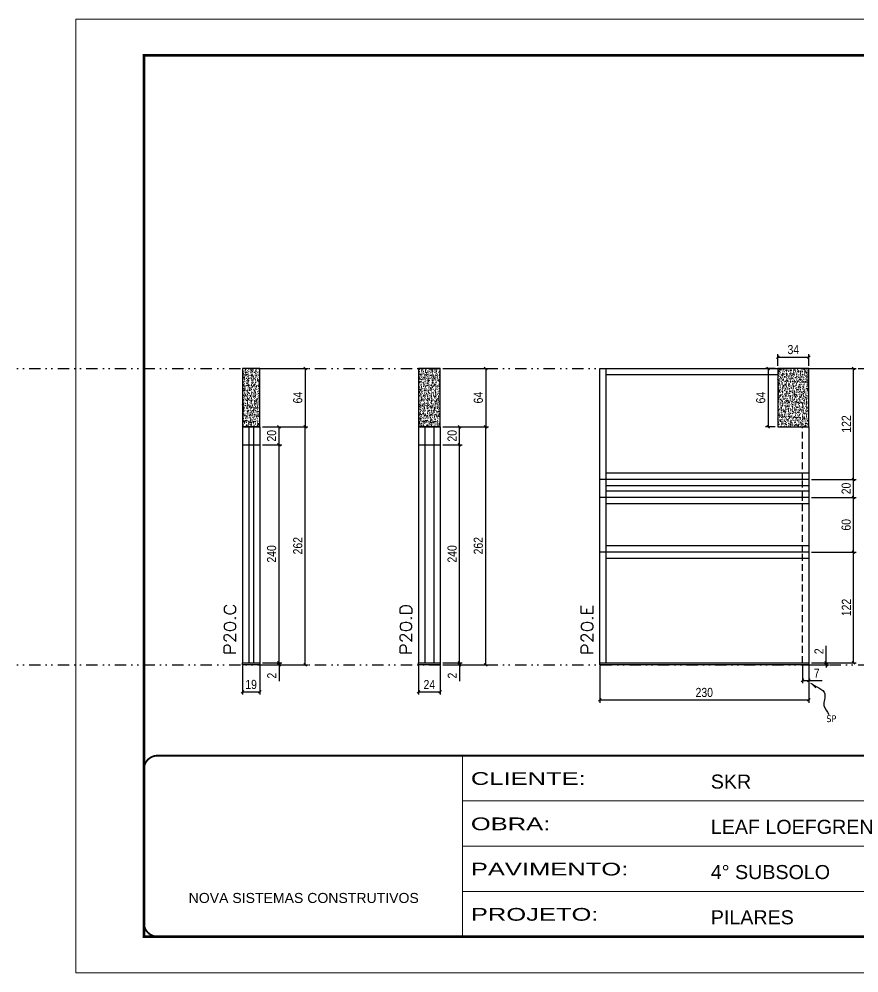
# Model space of a CAD drawing. Header units: millimetres. Extents: x 13777 to 27878, y -21631 to 6985.
# Drawn here: x 15936 to 16860, y -3254 to -2204 of the extents above; entities that cross this region are included whole.
import ezdxf

# ---------------------------------------------------------------- set-up
doc = ezdxf.new("R2010")
doc.units = ezdxf.units.MM
for name, pattern in [('CONTINUO', [0]), ('DASHED', [0.75, 0.5, -0.25]), ('DIVIDE2', [0.625, 0.25, -0.125, 0, -0.125, 0, -0.125]), ('HIDDEN', [0.375, 0.25, -0.125])]:
    doc.linetypes.add(name, pattern=pattern)
for name, color, linetype in [('COTA', 241, 'Continuous'), ('Nível', 160, 'Continuous'), ('Painéis', 200, 'Continuous'), ('SARR_2.2x7', 40, 'Continuous'), ('Sarrafo de Pressão', 42, 'HIDDEN'), ('texto', 7, 'Continuous')]:
    doc.layers.add(name, color=color, linetype=linetype)
for name, color, linetype, lineweight in [('Folhas', 255, 'Continuous', 9), ('SARRAFO DE PRESSAO', 251, 'DASHED', 9), ('Texto Seção', 7, 'Continuous', 15)]:
    doc.layers.add(name, color=color, linetype=linetype, lineweight=lineweight)
doc.styles.add('ARIAL', font='arial.ttf')
doc.styles.add('COTA TECNICA', font='techl___.ttf', dxfattribs={"height": 10})
doc.styles.add('COTA TECNICA-50', font='techl___.ttf', dxfattribs={"height": 10})
doc.styles.add('REGUA-120', font='ROMANS.shx', dxfattribs={"height": 15})
doc.styles.get("Standard").update_dxf_attribs({"font": 'arial.ttf'})
doc.styles.add('Tecnologia', font='')
doc.styles.get('Tecnologia').set_extended_font_data('Forgotten Futurist')
doc.dimstyles.new('COTA PAINEL-50', dxfattribs={"dimtxt": 10, "dimasz": 3, "dimexe": 3, "dimexo": 3, "dimgap": 3, "dimtad": 1, "dimdec": 1, "dimzin": 12, "dimdsep": 46, "dimtxsty": 'COTA TECNICA-50', "dimblk1": 'OBLIQUE', "dimblk2": 'OBLIQUE', "dimsah": 1, "dimcen": 0.9, "dimclrd": 4, "dimclre": 4, "dimclrt": 240, "dimadec": 1, "dimazin": 3, "dimtfac": 1, "dimtdec": 1, "dimtmove": 0, "dimatfit": 3, "dimfxl": 1, "dimtolj": 1, "dimtzin": 12, "dimarcsym": 0})
doc.dimstyles.new('PAINEL', dxfattribs={"dimtxt": 10, "dimasz": 3, "dimexe": 3, "dimexo": 3, "dimgap": 3, "dimtad": 1, "dimdec": 1, "dimzin": 12, "dimdsep": 46, "dimtxsty": 'COTA TECNICA', "dimblk1": 'OBLIQUE', "dimblk2": 'OBLIQUE', "dimsah": 1, "dimcen": 0.9, "dimclrd": 4, "dimclre": 4, "dimclrt": 240, "dimadec": 1, "dimazin": 3, "dimtfac": 1, "dimtdec": 1, "dimtmove": 0, "dimatfit": 3, "dimfxl": 1, "dimtolj": 1, "dimtzin": 12, "dimarcsym": 0})
doc.dimstyles.get("Standard").update_dxf_attribs({"dimtxt": 0.18, "dimasz": 0.18, "dimexe": 0.18, "dimexo": 0.0625, "dimgap": 0.09, "dimtad": 0, "dimtih": 1, "dimtoh": 1, "dimdec": 4, "dimzin": 0, "dimdsep": 46, "dimtxsty": 'Standard', "dimcen": 0.09, "dimadec": 0, "dimazin": 0, "dimtfac": 1, "dimtdec": 4, "dimtofl": 0, "dimtmove": 0, "dimatfit": 3, "dimfxl": 1, "dimtolj": 1, "dimtzin": 0, "dimarcsym": 0})

# ---------------------------------------------------------------- blocks, each defined once
blk = doc.blocks.new('9999999999')
at = {"color": 30, "linetype": 'CONTINUO'}
for p, q in [((98564.6, 34230.2), (98564.6, 34429.4)), ((98564.6, 34379.6), (99584, 34379.6)), ((98564.6, 34329.8), (99488, 34329.8)), ((99584, 34329.8), (99488, 34329.8)), ((99488, 34329.8), (99488, 34230.2)), ((98564.6, 34280), (99488, 34280))]:
    blk.add_line(p, q, dxfattribs=at)
at = {"color": 30, "linetype": 'CONTINUO', "const_width": 2}
blk.add_lwpolyline([(99584, 34230.2), (99584, 34414.4, 0.414214), (99569, 34429.4), (98229, 34429.4, 0.414214), (98214, 34414.4), (98214, 34245.2, 0.414214), (98229, 34230.2), (99584, 34230.2)], format="xyb", dxfattribs=at)
at = {"layer": 'Folhas'}
blk.add_lwpolyline([(98139, 34190.2), (99624, 34190.2), (99624, 35240.2), (98139, 35240.2)], close=True, dxfattribs=at)
at = {"layer": 'Folhas', "color": 30, "const_width": 3}
blk.add_lwpolyline([(98214, 34230.2), (99584, 34230.2), (99584, 35200.2), (98214, 35200.2)], close=True, dxfattribs=at)
at = {"color": 7, "linetype": 'Continuous', "ltscale": 5, "style": 'ARIAL'}
for s, height, p in [('SKR', 15.48, (98837.7, 34393.1)), ('LEAF LOEFGREN', 15.483, (98837.7, 34343.3)), ('4° SUBSOLO', 15.48, (98837.7, 34293.5)), ('NOVA SISTEMAS CONSTRUTIVOS', 11.059, (98263.2, 34267.2)), ('PILARES', 15.48, (98837.7, 34243.7))]:
    blk.add_text(s, height=height, dxfattribs=at).set_placement(p)
at = {"layer": 'Folhas', "color": 7, "style": 'Tecnologia', "width": 1.5}
for s, p in [('CLIENTE:', (98573.7, 34397.2)), ('OBRA:', (98573.7, 34347.3)), ('PAVIMENTO:', (98573.7, 34297.5)), ('PROJETO:', (98573.7, 34247.7))]:
    blk.add_text(s, height=14, dxfattribs=at).set_placement(p)
blk = doc.blocks.new('_Oblique')
at = {"color": 0, "linetype": 'ByBlock', "lineweight": -2}
blk.add_line((-0.5, -0.5), (0.5, 0.5), dxfattribs=at)
blk = doc.blocks.new('*D859')
at = {"layer": 'COTA', "color": 4, "lineweight": -2, "transparency": 16777216}
for p, q in [((16181.9, -2915.6), (16181.9, -2947.5)), ((16200.9, -2915.6), (16200.9, -2947.5)), ((16181.9, -2944.5), (16200.9, -2944.5))]:
    blk.add_line(p, q, dxfattribs=at)
at = {"layer": 'Defpoints', "color": 0, "transparency": 16777216}
for p in [(16181.9, -2912.6), (16200.9, -2912.6), (16200.9, -2944.5)]:
    blk.add_point(p, dxfattribs=at)
at = {"layer": 'COTA', "color": 4, "lineweight": -2, "transparency": 16777216, "xscale": 3, "yscale": 3, "zscale": 3, "rotation": 180}
blk.add_blockref('_Oblique', (16181.9, -2944.5), dxfattribs=at)
at = {"layer": 'COTA', "color": 4, "lineweight": -2, "transparency": 16777216, "xscale": 3, "yscale": 3, "zscale": 3}
blk.add_blockref('_Oblique', (16200.9, -2944.5), dxfattribs=at)
at = {"layer": 'COTA', "color": 240, "transparency": 16777216, "insert": (16191.4, -2936.4), "char_height": 10, "attachment_point": 5, "style": 'COTA TECNICA'}
blk.add_mtext('\\A1;19', dxfattribs=at)
blk = doc.blocks.new('*D860')
at = {"layer": 'COTA', "color": 4, "lineweight": -2, "transparency": 16777216}
for p, q in [((16203.9, -2912.6), (16225.1, -2912.6)), ((16203.9, -2914.6), (16225.1, -2914.6)), ((16222.1, -2912.6), (16222.1, -2909.6)), ((16222.1, -2912.6), (16222.1, -2914.6)), ((16222.1, -2914.6), (16222.1, -2932.7))]:
    blk.add_line(p, q, dxfattribs=at)
at = {"layer": 'Defpoints', "color": 0, "transparency": 16777216}
for p in [(16200.9, -2912.6), (16200.9, -2914.6), (16222.1, -2912.6)]:
    blk.add_point(p, dxfattribs=at)
at = {"layer": 'COTA', "color": 4, "lineweight": -2, "transparency": 16777216, "xscale": 3, "yscale": 3, "zscale": 3}
for p, rotation in [((16222.1, -2912.6), 270), ((16222.1, -2914.6), 90)]:
    blk.add_blockref('_Oblique', p, dxfattribs=dict(at, rotation=rotation))
at = {"layer": 'COTA', "color": 240, "transparency": 16777216, "insert": (16214.1, -2926.6), "char_height": 10, "attachment_point": 5, "rotation": 90, "style": 'COTA TECNICA-50'}
blk.add_mtext('\\A1;2', dxfattribs=at)
blk = doc.blocks.new('*D872')
at = {"layer": 'COTA', "color": 4, "linetype": 'ByBlock', "lineweight": -2, "transparency": 16777216}
for p, q in [((16203.9, -2588.6), (16253.9, -2588.6)), ((16250.9, -2588.6), (16250.9, -2652.6)), ((16203.9, -2652.6), (16253.9, -2652.6))]:
    blk.add_line(p, q, dxfattribs=at)
at = {"layer": 'Defpoints', "color": 0, "linetype": 'ByBlock', "transparency": 16777216}
for p in [(16200.9, -2588.6), (16200.9, -2652.6), (16250.9, -2652.6)]:
    blk.add_point(p, dxfattribs=at)
at = {"layer": 'COTA', "color": 4, "linetype": 'ByBlock', "lineweight": -2, "transparency": 16777216, "xscale": 3, "yscale": 3, "zscale": 3}
for p, rotation in [((16250.9, -2588.6), 90), ((16250.9, -2652.6), 270)]:
    blk.add_blockref('_Oblique', p, dxfattribs=dict(at, rotation=rotation))
at = {"layer": 'COTA', "color": 240, "linetype": 'ByBlock', "transparency": 16777216, "insert": (16242.8, -2620.6), "char_height": 10, "attachment_point": 5, "rotation": 90, "style": 'COTA TECNICA'}
blk.add_mtext('\\A1;64', dxfattribs=at)
blk = doc.blocks.new('*D861')
at = {"layer": 'COTA', "color": 4, "lineweight": -2, "transparency": 16777216}
for p, q in [((16575, -2915.6), (16575, -2956.4)), ((16805, -2915.6), (16805, -2956.4)), ((16575, -2953.4), (16805, -2953.4))]:
    blk.add_line(p, q, dxfattribs=at)
at = {"layer": 'Defpoints', "color": 0, "transparency": 16777216}
for p in [(16575, -2912.6), (16805, -2912.6), (16805, -2953.4)]:
    blk.add_point(p, dxfattribs=at)
at = {"layer": 'COTA', "color": 4, "lineweight": -2, "transparency": 16777216, "xscale": 3, "yscale": 3, "zscale": 3, "rotation": 180}
blk.add_blockref('_Oblique', (16575, -2953.4), dxfattribs=at)
at = {"layer": 'COTA', "color": 4, "lineweight": -2, "transparency": 16777216, "xscale": 3, "yscale": 3, "zscale": 3}
blk.add_blockref('_Oblique', (16805, -2953.4), dxfattribs=at)
at = {"layer": 'COTA', "color": 240, "transparency": 16777216, "insert": (16690, -2945.2), "char_height": 10, "attachment_point": 5, "style": 'COTA TECNICA'}
blk.add_mtext('\\A1;230', dxfattribs=at)
blk = doc.blocks.new('*D862')
at = {"layer": 'COTA', "color": 4, "lineweight": -2, "transparency": 16777216}
for p, q in [((16798, -2915.6), (16798, -2934.8)), ((16805, -2917.6), (16805, -2934.8)), ((16798, -2931.8), (16805, -2931.8)), ((16805, -2931.8), (16819.7, -2931.8))]:
    blk.add_line(p, q, dxfattribs=at)
at = {"layer": 'Defpoints', "color": 0, "transparency": 16777216}
for p in [(16798, -2912.6), (16805, -2914.6), (16805, -2931.8)]:
    blk.add_point(p, dxfattribs=at)
at = {"layer": 'COTA', "color": 4, "lineweight": -2, "transparency": 16777216, "xscale": 3, "yscale": 3, "zscale": 3, "rotation": 180}
blk.add_blockref('_Oblique', (16798, -2931.8), dxfattribs=at)
at = {"layer": 'COTA', "color": 4, "lineweight": -2, "transparency": 16777216, "xscale": 3, "yscale": 3, "zscale": 3}
blk.add_blockref('_Oblique', (16805, -2931.8), dxfattribs=at)
at = {"layer": 'COTA', "color": 240, "transparency": 16777216, "insert": (16813.8, -2923.8), "char_height": 10, "attachment_point": 5, "style": 'COTA TECNICA-50'}
blk.add_mtext('\\A1;7', dxfattribs=at)
blk = doc.blocks.new('*D863')
at = {"layer": 'COTA', "color": 4, "lineweight": -2, "transparency": 16777216}
for p, q in [((16824.2, -2912.6), (16824.2, -2893.8)), ((16808, -2912.6), (16827.2, -2912.6)), ((16808, -2914.6), (16827.2, -2914.6)), ((16824.2, -2914.6), (16824.2, -2912.6)), ((16824.2, -2914.6), (16824.2, -2917.6))]:
    blk.add_line(p, q, dxfattribs=at)
at = {"layer": 'Defpoints', "color": 0, "transparency": 16777216}
for p in [(16805, -2912.6), (16805, -2914.6), (16824.2, -2914.6)]:
    blk.add_point(p, dxfattribs=at)
at = {"layer": 'COTA', "color": 4, "lineweight": -2, "transparency": 16777216, "xscale": 3, "yscale": 3, "zscale": 3}
for p, rotation in [((16824.2, -2912.6), 270), ((16824.2, -2914.6), 90)]:
    blk.add_blockref('_Oblique', p, dxfattribs=dict(at, rotation=rotation))
at = {"layer": 'COTA', "color": 240, "transparency": 16777216, "insert": (16816.2, -2899.8), "char_height": 10, "attachment_point": 5, "rotation": 90, "style": 'COTA TECNICA-50'}
blk.add_mtext('\\A1;2', dxfattribs=at)
blk = doc.blocks.new('*D864')
at = {"layer": 'COTA', "color": 4, "lineweight": -2, "transparency": 16777216}
for p, q in [((16808, -2730.6), (16857.3, -2730.6)), ((16854.3, -2790.6), (16854.3, -2730.6)), ((16808, -2790.6), (16857.3, -2790.6))]:
    blk.add_line(p, q, dxfattribs=at)
at = {"layer": 'Defpoints', "color": 0, "transparency": 16777216}
for p in [(16805, -2730.6), (16854.3, -2730.6), (16805, -2790.6)]:
    blk.add_point(p, dxfattribs=at)
at = {"layer": 'COTA', "color": 4, "lineweight": -2, "transparency": 16777216, "xscale": 3, "yscale": 3, "zscale": 3}
for p, rotation in [((16854.3, -2730.6), 90), ((16854.3, -2790.6), 270)]:
    blk.add_blockref('_Oblique', p, dxfattribs=dict(at, rotation=rotation))
at = {"layer": 'COTA', "color": 240, "transparency": 16777216, "insert": (16846.2, -2760.6), "char_height": 10, "attachment_point": 5, "rotation": 90, "style": 'COTA TECNICA-50'}
blk.add_mtext('\\A1;60', dxfattribs=at)
blk = doc.blocks.new('*D871')
at = {"layer": 'COTA', "color": 4, "lineweight": -2, "transparency": 16777216}
for p, q in [((16808, -2790.6), (16857.3, -2790.6)), ((16854.3, -2912.6), (16854.3, -2790.6)), ((16808, -2912.6), (16857.3, -2912.6))]:
    blk.add_line(p, q, dxfattribs=at)
at = {"layer": 'Defpoints', "color": 0, "transparency": 16777216}
for p in [(16805, -2790.6), (16854.3, -2790.6), (16805, -2912.6)]:
    blk.add_point(p, dxfattribs=at)
at = {"layer": 'COTA', "color": 4, "lineweight": -2, "transparency": 16777216, "xscale": 3, "yscale": 3, "zscale": 3}
for p, rotation in [((16854.3, -2790.6), 90), ((16854.3, -2912.6), 270)]:
    blk.add_blockref('_Oblique', p, dxfattribs=dict(at, rotation=rotation))
at = {"layer": 'COTA', "color": 240, "transparency": 16777216, "insert": (16846.3, -2851.6), "char_height": 10, "attachment_point": 5, "rotation": 90, "style": 'COTA TECNICA'}
blk.add_mtext('\\A1;122', dxfattribs=at)
blk = doc.blocks.new('*D877')
at = {"layer": 'COTA', "color": 4, "lineweight": -2, "transparency": 16777216}
for p, q in [((16808, -2588.6), (16857.3, -2588.6)), ((16854.3, -2710.6), (16854.3, -2588.6)), ((16808, -2710.6), (16857.3, -2710.6))]:
    blk.add_line(p, q, dxfattribs=at)
at = {"layer": 'Defpoints', "color": 0, "transparency": 16777216}
for p in [(16805, -2588.6), (16854.3, -2588.6), (16805, -2710.6)]:
    blk.add_point(p, dxfattribs=at)
at = {"layer": 'COTA', "color": 4, "lineweight": -2, "transparency": 16777216, "xscale": 3, "yscale": 3, "zscale": 3}
for p, rotation in [((16854.3, -2588.6), 90), ((16854.3, -2710.6), 270)]:
    blk.add_blockref('_Oblique', p, dxfattribs=dict(at, rotation=rotation))
at = {"layer": 'COTA', "color": 240, "transparency": 16777216, "insert": (16846.3, -2649.6), "char_height": 10, "attachment_point": 5, "rotation": 90, "style": 'COTA TECNICA'}
blk.add_mtext('\\A1;122', dxfattribs=at)
blk = doc.blocks.new('*D881')
at = {"layer": 'COTA', "color": 4, "lineweight": -2, "transparency": 16777216}
for p, q in [((16768, -2588.6), (16757.3, -2588.6)), ((16760.3, -2588.6), (16760.3, -2652.6)), ((16768, -2652.6), (16757.3, -2652.6))]:
    blk.add_line(p, q, dxfattribs=at)
at = {"layer": 'Defpoints', "color": 0, "transparency": 16777216}
for p in [(16771, -2588.6), (16760.3, -2652.6), (16771, -2652.6)]:
    blk.add_point(p, dxfattribs=at)
at = {"layer": 'COTA', "color": 4, "lineweight": -2, "transparency": 16777216, "xscale": 3, "yscale": 3, "zscale": 3}
for p, rotation in [((16760.3, -2588.6), 90), ((16760.3, -2652.6), 270)]:
    blk.add_blockref('_Oblique', p, dxfattribs=dict(at, rotation=rotation))
at = {"layer": 'COTA', "color": 240, "transparency": 16777216, "insert": (16752.2, -2620.6), "char_height": 10, "attachment_point": 5, "rotation": 90, "style": 'COTA TECNICA'}
blk.add_mtext('\\A1;64', dxfattribs=at)
blk = doc.blocks.new('*D882')
at = {"layer": 'COTA', "color": 4, "lineweight": -2, "transparency": 16777216}
for p, q in [((16771, -2585.6), (16771, -2572.9)), ((16771, -2575.9), (16805, -2575.9)), ((16805, -2585.6), (16805, -2572.9))]:
    blk.add_line(p, q, dxfattribs=at)
at = {"layer": 'Defpoints', "color": 0, "transparency": 16777216}
for p in [(16805, -2575.9), (16771, -2588.6), (16805, -2588.6)]:
    blk.add_point(p, dxfattribs=at)
at = {"layer": 'COTA', "color": 4, "lineweight": -2, "transparency": 16777216, "xscale": 3, "yscale": 3, "zscale": 3, "rotation": 180}
blk.add_blockref('_Oblique', (16771, -2575.9), dxfattribs=at)
at = {"layer": 'COTA', "color": 4, "lineweight": -2, "transparency": 16777216, "xscale": 3, "yscale": 3, "zscale": 3}
blk.add_blockref('_Oblique', (16805, -2575.9), dxfattribs=at)
at = {"layer": 'COTA', "color": 240, "transparency": 16777216, "insert": (16788, -2567.7), "char_height": 10, "attachment_point": 5, "style": 'COTA TECNICA'}
blk.add_mtext('\\A1;34', dxfattribs=at)
blk = doc.blocks.new('*D883')
at = {"layer": 'COTA', "color": 4, "lineweight": -2, "transparency": 16777216}
for p, q in [((16808, -2710.6), (16857.3, -2710.6)), ((16854.3, -2730.6), (16854.3, -2710.6)), ((16808, -2730.6), (16857.3, -2730.6))]:
    blk.add_line(p, q, dxfattribs=at)
at = {"layer": 'Defpoints', "color": 0, "transparency": 16777216}
for p in [(16805, -2710.6), (16854.3, -2710.6), (16805, -2730.6)]:
    blk.add_point(p, dxfattribs=at)
at = {"layer": 'COTA', "color": 4, "lineweight": -2, "transparency": 16777216, "xscale": 3, "yscale": 3, "zscale": 3}
for p, rotation in [((16854.3, -2710.6), 90), ((16854.3, -2730.6), 270)]:
    blk.add_blockref('_Oblique', p, dxfattribs=dict(at, rotation=rotation))
at = {"layer": 'COTA', "color": 240, "transparency": 16777216, "insert": (16846.2, -2720.6), "char_height": 10, "attachment_point": 5, "rotation": 90, "style": 'COTA TECNICA'}
blk.add_mtext('\\A1;20', dxfattribs=at)
blk = doc.blocks.new('*D887')
at = {"layer": 'COTA', "color": 4, "lineweight": -2, "transparency": 16777216}
for p, q in [((16375.5, -2915.6), (16375.5, -2947.5)), ((16399.5, -2915.6), (16399.5, -2947.5)), ((16375.5, -2944.5), (16399.5, -2944.5))]:
    blk.add_line(p, q, dxfattribs=at)
at = {"layer": 'Defpoints', "color": 0, "transparency": 16777216}
for p in [(16375.5, -2912.6), (16399.5, -2912.6), (16399.5, -2944.5)]:
    blk.add_point(p, dxfattribs=at)
at = {"layer": 'COTA', "color": 4, "lineweight": -2, "transparency": 16777216, "xscale": 3, "yscale": 3, "zscale": 3, "rotation": 180}
blk.add_blockref('_Oblique', (16375.5, -2944.5), dxfattribs=at)
at = {"layer": 'COTA', "color": 4, "lineweight": -2, "transparency": 16777216, "xscale": 3, "yscale": 3, "zscale": 3}
blk.add_blockref('_Oblique', (16399.5, -2944.5), dxfattribs=at)
at = {"layer": 'COTA', "color": 240, "transparency": 16777216, "insert": (16387.5, -2936.4), "char_height": 10, "attachment_point": 5, "style": 'COTA TECNICA'}
blk.add_mtext('\\A1;24', dxfattribs=at)
blk = doc.blocks.new('*D888')
at = {"layer": 'COTA', "color": 4, "lineweight": -2, "transparency": 16777216}
for p, q in [((16402.5, -2912.6), (16423.7, -2912.6)), ((16402.5, -2914.6), (16423.7, -2914.6)), ((16420.7, -2912.6), (16420.7, -2909.6)), ((16420.7, -2912.6), (16420.7, -2914.6)), ((16420.7, -2914.6), (16420.7, -2932.7))]:
    blk.add_line(p, q, dxfattribs=at)
at = {"layer": 'Defpoints', "color": 0, "transparency": 16777216}
for p in [(16399.5, -2912.6), (16399.5, -2914.6), (16420.7, -2912.6)]:
    blk.add_point(p, dxfattribs=at)
at = {"layer": 'COTA', "color": 4, "lineweight": -2, "transparency": 16777216, "xscale": 3, "yscale": 3, "zscale": 3}
for p, rotation in [((16420.7, -2912.6), 270), ((16420.7, -2914.6), 90)]:
    blk.add_blockref('_Oblique', p, dxfattribs=dict(at, rotation=rotation))
at = {"layer": 'COTA', "color": 240, "transparency": 16777216, "insert": (16412.7, -2926.6), "char_height": 10, "attachment_point": 5, "rotation": 90, "style": 'COTA TECNICA-50'}
blk.add_mtext('\\A1;2', dxfattribs=at)
blk = doc.blocks.new('*D889')
at = {"layer": 'COTA', "color": 4, "linetype": 'ByBlock', "lineweight": -2, "transparency": 16777216}
for p, q in [((16402.5, -2588.6), (16452.5, -2588.6)), ((16449.5, -2588.6), (16449.5, -2652.6)), ((16402.5, -2652.6), (16452.5, -2652.6))]:
    blk.add_line(p, q, dxfattribs=at)
at = {"layer": 'Defpoints', "color": 0, "linetype": 'ByBlock', "transparency": 16777216}
for p in [(16399.5, -2588.6), (16399.5, -2652.6), (16449.5, -2652.6)]:
    blk.add_point(p, dxfattribs=at)
at = {"layer": 'COTA', "color": 4, "linetype": 'ByBlock', "lineweight": -2, "transparency": 16777216, "xscale": 3, "yscale": 3, "zscale": 3}
for p, rotation in [((16449.5, -2588.6), 90), ((16449.5, -2652.6), 270)]:
    blk.add_blockref('_Oblique', p, dxfattribs=dict(at, rotation=rotation))
at = {"layer": 'COTA', "color": 240, "linetype": 'ByBlock', "transparency": 16777216, "insert": (16441.4, -2620.6), "char_height": 10, "attachment_point": 5, "rotation": 90, "style": 'COTA TECNICA'}
blk.add_mtext('\\A1;64', dxfattribs=at)
blk = doc.blocks.new('*D2133')
at = {"layer": 'COTA', "color": 4, "lineweight": -2, "transparency": 16777216}
for p, q in [((16402.5, -2652.6), (16452.5, -2652.6)), ((16449.5, -2914.6), (16449.5, -2652.6)), ((16402.5, -2914.6), (16452.5, -2914.6))]:
    blk.add_line(p, q, dxfattribs=at)
at = {"layer": 'Defpoints', "color": 0, "transparency": 16777216}
for p in [(16399.5, -2652.6), (16449.5, -2652.6), (16399.5, -2914.6)]:
    blk.add_point(p, dxfattribs=at)
at = {"layer": 'COTA', "color": 4, "lineweight": -2, "transparency": 16777216, "xscale": 3, "yscale": 3, "zscale": 3}
for p, rotation in [((16449.5, -2652.6), 90), ((16449.5, -2914.6), 270)]:
    blk.add_blockref('_Oblique', p, dxfattribs=dict(at, rotation=rotation))
at = {"layer": 'COTA', "color": 240, "transparency": 16777216, "insert": (16441.4, -2783.6), "char_height": 10, "attachment_point": 5, "rotation": 90, "style": 'COTA TECNICA-50'}
blk.add_mtext('\\A1;262', dxfattribs=at)
blk = doc.blocks.new('*D2134')
at = {"layer": 'COTA', "color": 4, "lineweight": -2, "transparency": 16777216}
for p, q in [((16203.9, -2652.6), (16253.9, -2652.6)), ((16250.9, -2914.6), (16250.9, -2652.6)), ((16203.9, -2914.6), (16253.9, -2914.6))]:
    blk.add_line(p, q, dxfattribs=at)
at = {"layer": 'Defpoints', "color": 0, "transparency": 16777216}
for p in [(16200.9, -2652.6), (16250.9, -2652.6), (16200.9, -2914.6)]:
    blk.add_point(p, dxfattribs=at)
at = {"layer": 'COTA', "color": 4, "lineweight": -2, "transparency": 16777216, "xscale": 3, "yscale": 3, "zscale": 3}
for p, rotation in [((16250.9, -2652.6), 90), ((16250.9, -2914.6), 270)]:
    blk.add_blockref('_Oblique', p, dxfattribs=dict(at, rotation=rotation))
at = {"layer": 'COTA', "color": 240, "transparency": 16777216, "insert": (16242.8, -2783.6), "char_height": 10, "attachment_point": 5, "rotation": 90, "style": 'COTA TECNICA-50'}
blk.add_mtext('\\A1;262', dxfattribs=at)
blk = doc.blocks.new('*D2135')
at = {"layer": 'COTA', "color": 4, "lineweight": -2, "transparency": 16777216}
for p, q in [((16203.9, -2652.6), (16225.1, -2652.6)), ((16222.1, -2672.6), (16222.1, -2652.6)), ((16203.9, -2672.6), (16225.1, -2672.6))]:
    blk.add_line(p, q, dxfattribs=at)
at = {"layer": 'Defpoints', "color": 0, "transparency": 16777216}
for p in [(16200.9, -2652.6), (16222.1, -2652.6), (16200.9, -2672.6)]:
    blk.add_point(p, dxfattribs=at)
at = {"layer": 'COTA', "color": 4, "lineweight": -2, "transparency": 16777216, "xscale": 3, "yscale": 3, "zscale": 3}
for p, rotation in [((16222.1, -2652.6), 90), ((16222.1, -2672.6), 270)]:
    blk.add_blockref('_Oblique', p, dxfattribs=dict(at, rotation=rotation))
at = {"layer": 'COTA', "color": 240, "transparency": 16777216, "insert": (16214, -2662.6), "char_height": 10, "attachment_point": 5, "rotation": 90, "style": 'COTA TECNICA'}
blk.add_mtext('\\A1;20', dxfattribs=at)
blk = doc.blocks.new('*D2136')
at = {"layer": 'COTA', "color": 4, "lineweight": -2, "transparency": 16777216}
for p, q in [((16203.9, -2672.6), (16225.1, -2672.6)), ((16222.1, -2912.6), (16222.1, -2672.6)), ((16203.9, -2912.6), (16225.1, -2912.6))]:
    blk.add_line(p, q, dxfattribs=at)
at = {"layer": 'Defpoints', "color": 0, "transparency": 16777216}
for p in [(16200.9, -2672.6), (16222.1, -2672.6), (16200.9, -2912.6)]:
    blk.add_point(p, dxfattribs=at)
at = {"layer": 'COTA', "color": 4, "lineweight": -2, "transparency": 16777216, "xscale": 3, "yscale": 3, "zscale": 3}
for p, rotation in [((16222.1, -2672.6), 90), ((16222.1, -2912.6), 270)]:
    blk.add_blockref('_Oblique', p, dxfattribs=dict(at, rotation=rotation))
at = {"layer": 'COTA', "color": 240, "transparency": 16777216, "insert": (16214, -2792.6), "char_height": 10, "attachment_point": 5, "rotation": 90, "style": 'COTA TECNICA'}
blk.add_mtext('\\A1;240', dxfattribs=at)
blk = doc.blocks.new('*D2137')
at = {"layer": 'COTA', "color": 4, "lineweight": -2, "transparency": 16777216}
for p, q in [((16402.5, -2652.6), (16423.7, -2652.6)), ((16420.7, -2672.6), (16420.7, -2652.6)), ((16402.5, -2672.6), (16423.7, -2672.6))]:
    blk.add_line(p, q, dxfattribs=at)
at = {"layer": 'Defpoints', "color": 0, "transparency": 16777216}
for p in [(16399.5, -2652.6), (16420.7, -2652.6), (16399.5, -2672.6)]:
    blk.add_point(p, dxfattribs=at)
at = {"layer": 'COTA', "color": 4, "lineweight": -2, "transparency": 16777216, "xscale": 3, "yscale": 3, "zscale": 3}
for p, rotation in [((16420.7, -2652.6), 90), ((16420.7, -2672.6), 270)]:
    blk.add_blockref('_Oblique', p, dxfattribs=dict(at, rotation=rotation))
at = {"layer": 'COTA', "color": 240, "transparency": 16777216, "insert": (16412.6, -2662.6), "char_height": 10, "attachment_point": 5, "rotation": 90, "style": 'COTA TECNICA'}
blk.add_mtext('\\A1;20', dxfattribs=at)
blk = doc.blocks.new('*D2138')
at = {"layer": 'COTA', "color": 4, "lineweight": -2, "transparency": 16777216}
for p, q in [((16402.5, -2672.6), (16423.7, -2672.6)), ((16420.7, -2912.6), (16420.7, -2672.6)), ((16402.5, -2912.6), (16423.7, -2912.6))]:
    blk.add_line(p, q, dxfattribs=at)
at = {"layer": 'Defpoints', "color": 0, "transparency": 16777216}
for p in [(16399.5, -2672.6), (16420.7, -2672.6), (16399.5, -2912.6)]:
    blk.add_point(p, dxfattribs=at)
at = {"layer": 'COTA', "color": 4, "lineweight": -2, "transparency": 16777216, "xscale": 3, "yscale": 3, "zscale": 3}
for p, rotation in [((16420.7, -2672.6), 90), ((16420.7, -2912.6), 270)]:
    blk.add_blockref('_Oblique', p, dxfattribs=dict(at, rotation=rotation))
at = {"layer": 'COTA', "color": 240, "transparency": 16777216, "insert": (16412.6, -2792.6), "char_height": 10, "attachment_point": 5, "rotation": 90, "style": 'COTA TECNICA'}
blk.add_mtext('\\A1;240', dxfattribs=at)

msp = doc.modelspace()

# ---------------------------------------------------------------- hatches: boundary and pattern name
at = {"layer": 'COTA'}
h = msp.add_hatch(dxfattribs=at)
h.set_pattern_fill('AR-CONC', color=256, scale=0.03)
h.set_pattern_definition([(50, (499.046, -6901.4506), (5.4655401, -0.4781726), [0.5715, -6.2865]), (355, (499.046, -6901.4506), (-1.0573026, 5.7317054), [0.4572, -5.0292175]), (100.451445, (499.5014, -6901.4905), (4.4082374, 5.2535326), [0.4857003, -5.3427073]), (46.1842, (499.046, -6899.9266), (8.1323712, -1.2612698), [0.85725, -9.42975]), (96.63556, (499.724, -6900.032), (7.122124, 7.4227837), [0.7285507, -8.0140682]), (351.18415, (499.046, -6899.927), (7.122124, 7.4227837), [0.685799, -7.543792]), (21, (499.808, -6900.3076), (4.5484317, -3.067956), [0.5715, -6.2865]), (326, (499.808, -6900.3076), (1.8540609, 5.525639), [0.4572, -5.0292]), (71.451445, (500.187, -6900.5633), (6.4024926, 2.457683), [0.4857003, -5.3426981]), (37.5, (499.046, -6901.4506), (0.0926581, 2.53665117), [0, -4.96824, 0, -5.1054, 0, -5.04825]), (7.5, (499.046, -6901.4506), (2.00458988, 3.00541724), [0, -2.91084, 0, -4.85394, 0, -1.92405]), (327.5, (497.3467, -6901.4506), (4.06771786, -0.17186232), [0, -1.905, 0, -5.9436, 0, -7.8867]), (317.5, (496.5847, -6901.4506), (4.44387544, 0.7627947), [0, -2.4765, 0, -3.94716, 0, -5.6007])])
h.paths.add_polyline_path([(16200.91, -2588.59), (16181.91, -2588.59), (16181.91, -2652.61), (16200.91, -2652.61)])
h = msp.add_hatch(dxfattribs=at)
h.set_pattern_fill('AR-CONC', color=256, scale=0.03)
h.set_pattern_definition([(50, (697.6104, -6901.4506), (5.4655401, -0.4781726), [0.5715, -6.2865]), (355, (697.6104, -6901.4506), (-1.0573026, 5.7317054), [0.4572, -5.0292175]), (100.451445, (698.066, -6901.4905), (4.4082374, 5.2535326), [0.4857003, -5.3427073]), (46.1842, (697.6104, -6899.9266), (8.1323712, -1.2612698), [0.85725, -9.42975]), (96.63556, (698.288, -6900.032), (7.122124, 7.4227837), [0.7285507, -8.0140682]), (351.18415, (697.61, -6899.927), (7.122124, 7.4227837), [0.685799, -7.543792]), (21, (698.3724, -6900.3076), (4.5484317, -3.067956), [0.5715, -6.2865]), (326, (698.3724, -6900.3076), (1.8540609, 5.525639), [0.4572, -5.0292]), (71.451445, (698.7514, -6900.5633), (6.4024926, 2.457683), [0.4857003, -5.3426981]), (37.5, (697.6104, -6901.4506), (0.0926581, 2.53665117), [0, -4.96824, 0, -5.1054, 0, -5.04825]), (7.5, (697.6104, -6901.4506), (2.00458988, 3.00541724), [0, -2.91084, 0, -4.85394, 0, -1.92405]), (327.5, (695.911, -6901.4506), (4.06771786, -0.17186232), [0, -1.905, 0, -5.9436, 0, -7.8867]), (317.5, (695.149, -6901.4506), (4.44387544, 0.7627947), [0, -2.4765, 0, -3.94716, 0, -5.6007])])
h.paths.add_polyline_path([(16399.47, -2588.59), (16375.47, -2588.59), (16375.47, -2652.61), (16399.47, -2652.61)])
h = msp.add_hatch(dxfattribs=at)
h.set_pattern_fill('AR-CONC', color=256, scale=0.03)
h.set_pattern_definition([(50, (-468.4176, -10), (5.4655401, -0.4781726), [0.5715, -6.2865]), (355, (-468.4176, -10), (-1.0573026, 5.7317054), [0.4572, -5.0292175]), (100.451445, (-467.962, -10.04), (4.4082374, 5.2535326), [0.4857003, -5.3427073]), (46.1842, (-468.4176, -8.476), (8.1323712, -1.2612698), [0.85725, -9.42975]), (96.63556, (-467.74, -8.581), (7.122124, 7.4227837), [0.7285507, -8.0140682]), (351.18415, (-468.418, -8.476), (7.122124, 7.4227837), [0.685799, -7.543792]), (21, (-467.6556, -8.857), (4.5484317, -3.067956), [0.5715, -6.2865]), (326, (-467.6556, -8.857), (1.8540609, 5.525639), [0.4572, -5.0292]), (71.451445, (-467.2766, -9.1127), (6.4024926, 2.457683), [0.4857003, -5.3426981]), (37.5, (-468.4176, -10), (0.0926581, 2.53665117), [0, -4.96824, 0, -5.1054, 0, -5.04825]), (7.5, (-468.4176, -10), (2.00458988, 3.00541724), [0, -2.91084, 0, -4.85394, 0, -1.92405]), (327.5, (-470.117, -10), (4.06771786, -0.17186232), [0, -1.905, 0, -5.9436, 0, -7.8867]), (317.5, (-470.879, -10), (4.44387544, 0.7627947), [0, -2.4765, 0, -3.94716, 0, -5.6007])])
h.paths.add_polyline_path([(16770.98, -2652.59), (16804.98, -2652.59), (16804.98, -2588.59), (16770.98, -2588.59)])

# ---------------------------------------------------------------- linework, layer by layer
for p, q in [((16804.98, -2588.59), (16770.98, -2588.59)), ((16804.98, -2652.59), (16804.98, -2588.59))]:
    msp.add_line(p, q, dxfattribs=at)
at = {"layer": 'COTA', "linetype": 'ByBlock'}
for points in [[(16181.91, -2652.61), (16200.91, -2652.61), (16200.91, -2588.59), (16181.91, -2588.59)], [(16375.47, -2652.61), (16399.47, -2652.61), (16399.47, -2588.59), (16375.47, -2588.59)]]:
    msp.add_lwpolyline(points, close=True, dxfattribs=at)
at = {"layer": 'Nível', "color": 4, "linetype": 'DIVIDE2', "ltscale": 50}
for p, q in [((13777.11, -2588.59), (21531.15, -2588.59)), ((13777.11, -2914.59), (21531.15, -2914.59))]:
    msp.add_line(p, q, dxfattribs=at)
at = {"layer": 'Painéis'}
for p, q in [((16574.98, -2912.59), (16574.98, -2588.59)), ((16574.98, -2588.59), (16770.98, -2588.59)), ((16770.98, -2588.59), (16770.98, -2652.59)), ((16181.91, -2652.61), (16181.91, -2912.59)), ((16181.91, -2652.61), (16200.91, -2652.61)), ((16200.91, -2652.61), (16181.91, -2652.61)), ((16200.91, -2652.61), (16200.91, -2912.59)), ((16375.47, -2652.61), (16375.47, -2912.59)), ((16375.47, -2652.61), (16399.47, -2652.61)), ((16399.47, -2652.61), (16375.47, -2652.61)), ((16399.47, -2652.61), (16399.47, -2912.59)), ((16770.98, -2652.59), (16804.98, -2652.59)), ((16804.98, -2652.59), (16804.98, -2912.59)), ((16181.91, -2672.59), (16200.91, -2672.59)), ((16375.47, -2672.59), (16399.47, -2672.59)), ((16804.98, -2710.59), (16574.98, -2710.59)), ((16804.98, -2730.59), (16574.98, -2730.59)), ((16804.98, -2790.59), (16574.98, -2790.59)), ((16181.91, -2912.59), (16200.91, -2912.59)), ((16181.91, -2912.59), (16200.91, -2912.59)), ((16181.91, -2914.59), (16181.91, -2912.59)), ((16200.91, -2914.59), (16181.91, -2914.59)), ((16200.91, -2912.59), (16200.91, -2914.59)), ((16375.47, -2912.59), (16399.47, -2912.59)), ((16375.47, -2912.59), (16399.47, -2912.59)), ((16375.47, -2914.59), (16375.47, -2912.59)), ((16399.47, -2914.59), (16375.47, -2914.59)), ((16399.47, -2912.59), (16399.47, -2914.59))]:
    msp.add_line(p, q, dxfattribs=at)
msp.add_lwpolyline([(16574.98, -2912.59), (16804.98, -2912.59), (16804.98, -2914.59), (16574.98, -2914.59)], close=True, dxfattribs=at)
at = {"layer": 'SARR_2.2x7'}
for p, q in [((16581.98, -2710.59), (16581.98, -2588.59)), ((16770.98, -2595.59), (16581.98, -2595.59)), ((16188.91, -2652.61), (16188.91, -2912.59)), ((16193.91, -2652.61), (16193.91, -2912.59)), ((16382.47, -2652.61), (16382.47, -2912.59)), ((16392.47, -2652.61), (16392.47, -2912.59)), ((16804.98, -2703.59), (16581.98, -2703.59)), ((16581.98, -2790.59), (16581.98, -2710.59)), ((16804.98, -2717.59), (16581.98, -2717.59)), ((16804.98, -2723.59), (16581.98, -2723.59)), ((16804.98, -2737.59), (16581.98, -2737.59)), ((16804.98, -2783.59), (16581.98, -2783.59)), ((16581.98, -2912.59), (16581.98, -2790.59)), ((16804.98, -2797.59), (16581.98, -2797.59))]:
    msp.add_line(p, q, dxfattribs=at)
at = {"layer": 'Sarrafo de Pressão', "ltscale": 30}
for p, q in [((16797.98, -2710.59), (16797.98, -2652.59)), ((16797.98, -2730.59), (16797.98, -2710.59)), ((16797.98, -2790.59), (16797.98, -2730.59)), ((16797.98, -2912.59), (16797.98, -2790.59))]:
    msp.add_line(p, q, dxfattribs=at)

# ---------------------------------------------------------------- block references
at = {"layer": 'SARRAFO DE PRESSAO', "color": 6, "linetype": 'ByBlock'}
msp.add_blockref('9999999999', (-82140.51, -37444.08), dxfattribs=at)

# ---------------------------------------------------------------- texts
at = {"layer": 'texto', "color": 0, "insert": (16829.76, -2974.08), "char_height": 7.5, "attachment_point": 5}
msp.add_mtext('{\\fTahoma|b0|i0|c0|p34;\\C4;SP}', dxfattribs=at)
at = {"layer": 'Texto Seção', "style": 'REGUA-120', "width": 1.1}
for s, p in [('P20.C', (16174.66, -2903.83)), ('P20.D', (16368.23, -2903.83)), ('P20.E', (16567.73, -2903.83))]:
    msp.add_text(s, height=13, rotation=90, dxfattribs=at).set_placement(p)

# ---------------------------------------------------------------- dimensions: what is measured, and where the dimension line sits
at = {"layer": 'COTA'}
for base, p1, p2, dimstyle, picture, middle in [((16804.98, -2575.95), (16770.98, -2588.59), (16804.98, -2588.59), 'PAINEL', '*D882', (16787.98, -2567.73)), ((16804.98, -2931.83), (16797.98, -2912.59), (16804.98, -2914.59), 'COTA PAINEL-50', '*D862', (16813.85, -2923.76))]:
    dim = msp.add_linear_dim(base=base, p1=p1, p2=p2, dimstyle=dimstyle, dxfattribs=at)
    dim.commit()
    dim.dimension.update_dxf_attribs({"geometry": picture, "text_midpoint": middle})
at = {"layer": 'COTA', "linetype": 'ByBlock'}
for base, p1, p2, picture, middle in [((16250.9, -2652.61), (16200.91, -2588.59), (16200.91, -2652.61), '*D872', (16242.8, -2620.6)), ((16449.46, -2652.61), (16399.47, -2588.59), (16399.47, -2652.61), '*D889', (16441.36, -2620.6))]:
    dim = msp.add_linear_dim(base=base, p1=p1, p2=p2, angle=90, dimstyle='PAINEL', dxfattribs=at)
    dim.commit()
    dim.dimension.update_dxf_attribs({"geometry": picture, "text_midpoint": middle})
at = {"layer": 'COTA'}
for base, p1, p2, dimstyle, picture, middle in [((16760.33, -2652.59), (16770.98, -2588.59), (16770.98, -2652.59), 'PAINEL', '*D881', (16752.23, -2620.59)), ((16854.35, -2588.59), (16804.98, -2710.59), (16804.98, -2588.59), 'PAINEL', '*D877', (16846.29, -2649.59)), ((16250.9, -2652.61), (16200.91, -2914.59), (16200.91, -2652.61), 'COTA PAINEL-50', '*D2134', (16242.8, -2783.6)), ((16449.46, -2652.61), (16399.47, -2914.59), (16399.47, -2652.61), 'COTA PAINEL-50', '*D2133', (16441.36, -2783.6)), ((16222.1, -2672.59), (16200.91, -2912.59), (16200.91, -2672.59), 'PAINEL', '*D2136', (16214, -2792.59)), ((16420.67, -2672.59), (16399.47, -2912.59), (16399.47, -2672.59), 'PAINEL', '*D2138', (16412.57, -2792.59)), ((16854.35, -2730.59), (16804.98, -2790.59), (16804.98, -2730.59), 'COTA PAINEL-50', '*D864', (16846.25, -2760.59)), ((16854.35, -2790.59), (16804.98, -2912.59), (16804.98, -2790.59), 'PAINEL', '*D871', (16846.29, -2851.59))]:
    dim = msp.add_linear_dim(base=base, p1=p1, p2=p2, angle=90, dimstyle=dimstyle, dxfattribs=at)
    dim.commit()
    dim.dimension.update_dxf_attribs({"geometry": picture, "text_midpoint": middle})
for base, p1, p2, dimstyle, picture, middle in [((16222.1, -2652.61), (16200.91, -2672.59), (16200.91, -2652.61), 'PAINEL', '*D2135', (16222.1, -2662.6)), ((16420.67, -2652.61), (16399.47, -2672.59), (16399.47, -2652.61), 'PAINEL', '*D2137', (16420.67, -2662.6)), ((16854.35, -2710.59), (16804.98, -2730.59), (16804.98, -2710.59), 'PAINEL', '*D883', (16854.35, -2720.59)), ((16824.24, -2914.59), (16804.98, -2912.59), (16804.98, -2914.59), 'COTA PAINEL-50', '*D863', (16824.24, -2899.84)), ((16222.1, -2912.59), (16200.91, -2914.59), (16200.91, -2912.59), 'COTA PAINEL-50', '*D860', (16222.1, -2926.65)), ((16420.67, -2912.59), (16399.47, -2914.59), (16399.47, -2912.59), 'COTA PAINEL-50', '*D888', (16420.67, -2926.65))]:
    dim = msp.add_linear_dim(base=base, p1=p1, p2=p2, angle=90, dimstyle=dimstyle, dxfattribs=at)
    dim.commit()
    dim.dimension.update_dxf_attribs({"geometry": picture, "text_midpoint": middle, "dimtype": 160})
for base, p1, p2, picture, middle in [((16200.91, -2944.48), (16181.91, -2912.59), (16200.91, -2912.59), '*D859', (16191.41, -2936.4)), ((16399.47, -2944.48), (16375.47, -2912.59), (16399.47, -2912.59), '*D887', (16387.47, -2936.41)), ((16804.98, -2953.41), (16574.98, -2912.59), (16804.98, -2912.59), '*D861', (16689.98, -2945.19))]:
    dim = msp.add_linear_dim(base=base, p1=p1, p2=p2, dimstyle='PAINEL', override={"dimarcsym": 2}, dxfattribs=at)
    dim.commit()
    dim.dimension.update_dxf_attribs({"geometry": picture, "text_midpoint": middle})

# ---------------------------------------------------------------- leaders
at = {"layer": 'COTA', "path_type": 1}
msp.add_leader([(16806.81, -2934.77), (16822.6, -2946.61), (16821.67, -2959.61), (16827.22, -2969.39)], dimstyle='Standard', override={"dimasz": 8}, dxfattribs=at)

doc.saveas('drawing.dxf')
